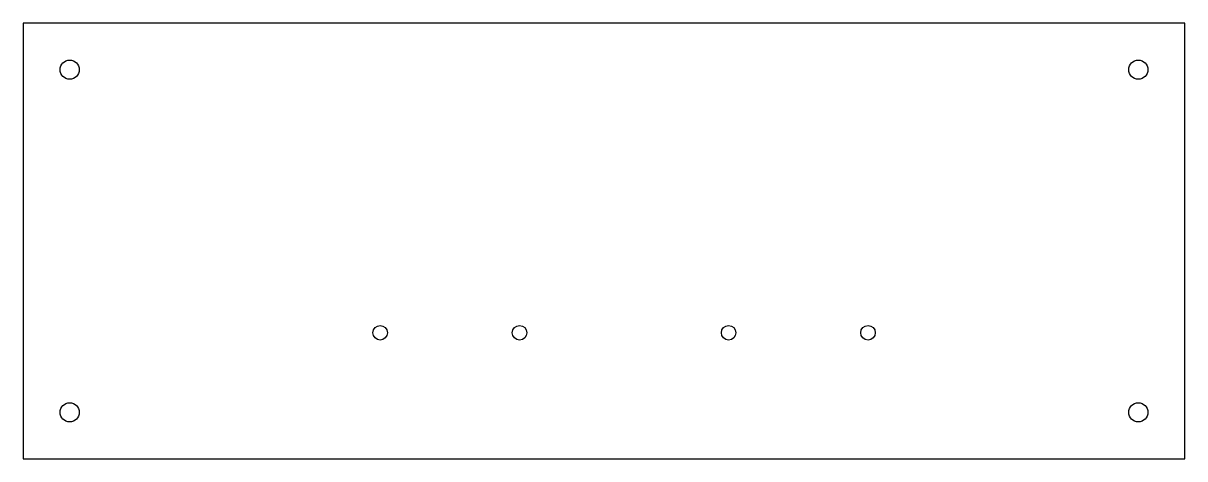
# Model space of a CAD drawing. Header units: millimetres. Extents: x 0 to 200, y 0 to 75.
import ezdxf

# ---------------------------------------------------------------- set-up
doc = ezdxf.new("R2010")
doc.units = ezdxf.units.MM

msp = doc.modelspace()

# ---------------------------------------------------------------- linework, layer by layer
at = {"layer": 'OUTLINE'}
for p, q in [((200, 75), (0, 75)), ((0, 75), (0, 0)), ((200, 0), (200, 75)), ((0, 0), (200, 0))]:
    msp.add_line(p, q, dxfattribs=at)
at = {"layer": 'TAP'}
for centre, radius in [((8, 67), 1.65), ((192, 67), 1.65), ((61.46, 21.7), 1.25), ((85.46, 21.7), 1.25), ((121.46, 21.7), 1.25), ((145.46, 21.7), 1.25), ((8, 8), 1.65), ((192, 8), 1.65)]:
    msp.add_circle(centre, radius, dxfattribs=at)

doc.saveas('drawing.dxf')
